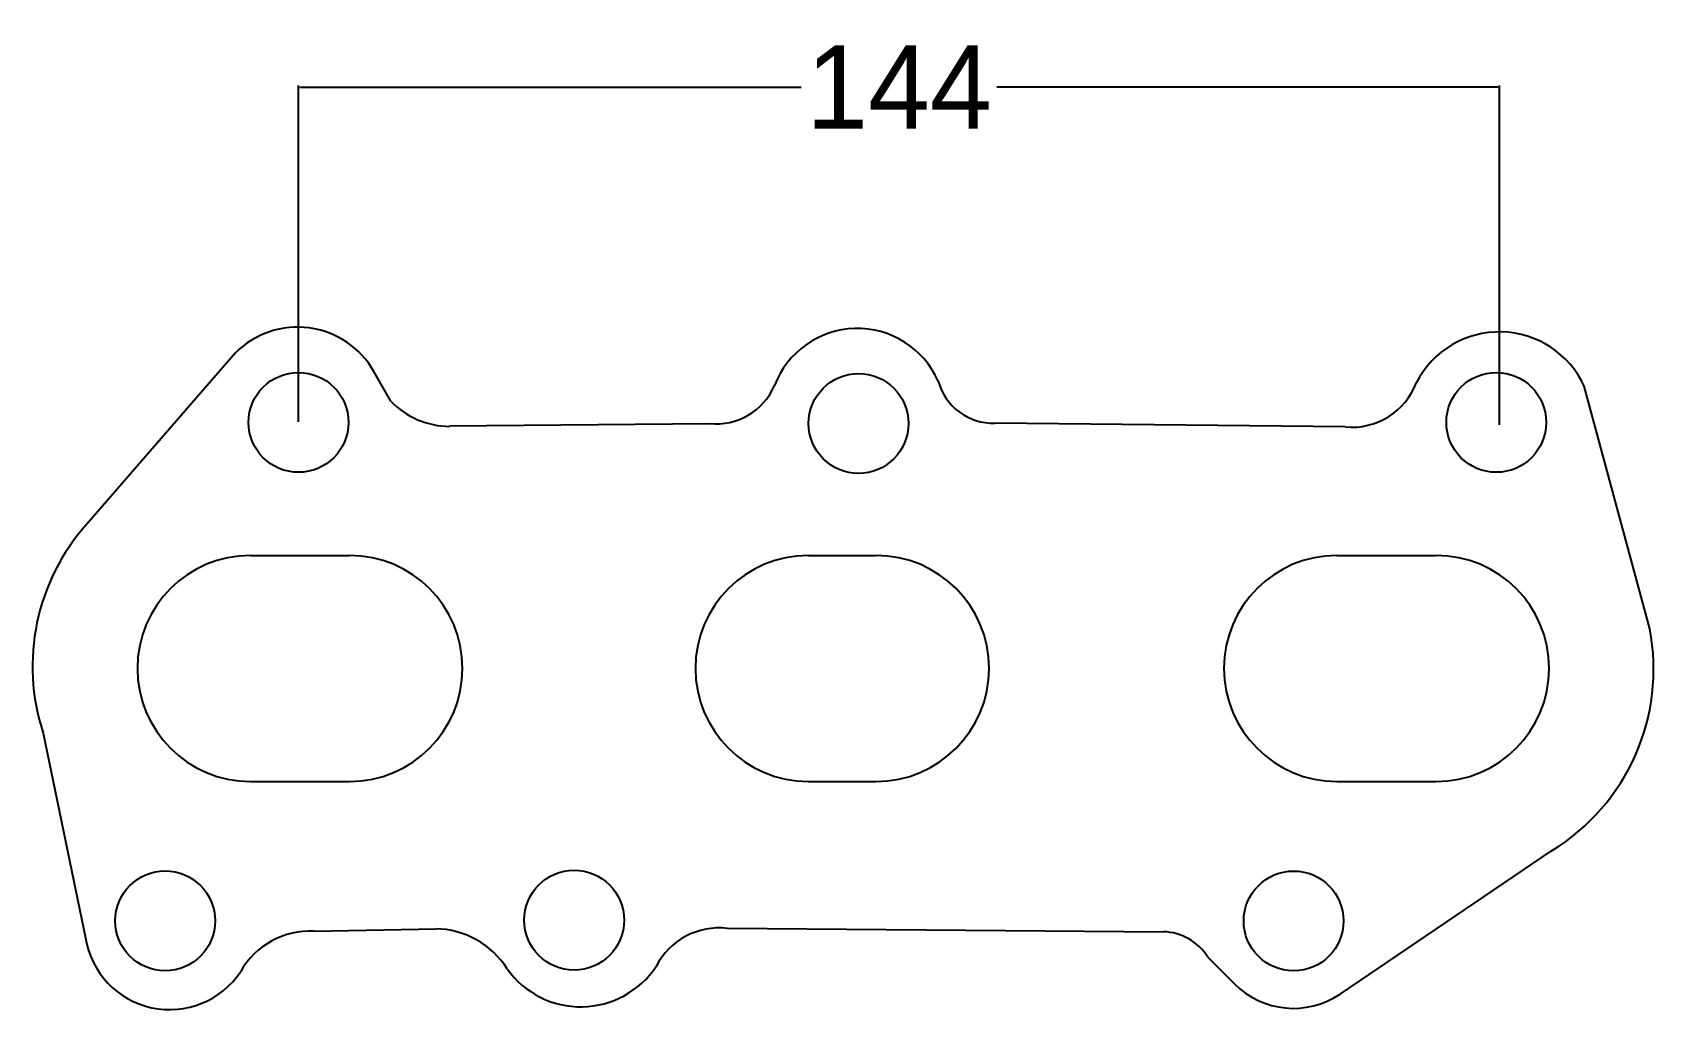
# Model space of a CAD drawing. Extents: x 12 to 207, y -182 to -65.
import ezdxf

# ---------------------------------------------------------------- set-up
doc = ezdxf.new("R2010")
doc.units = 0
doc.header["$MEASUREMENT"] = 0
doc.dimstyles.get("Standard").update_dxf_attribs({"dimtxt": 10, "dimasz": 0.18, "dimexe": 0.18, "dimexo": 0.0625, "dimgap": 0.09, "dimtad": 0, "dimtih": 1, "dimtoh": 1, "dimdec": 0, "dimzin": 0, "dimdsep": 46, "dimtxsty": 'Standard', "dimcen": 0.09, "dimadec": 0, "dimazin": 0, "dimtfac": 1, "dimtdec": 0, "dimtofl": 0, "dimtmove": 0, "dimatfit": 3, "dimfxl": 1, "dimtolj": 1, "dimtzin": 0, "dimarcsym": 0})

# ---------------------------------------------------------------- blocks, each defined once
blk = doc.blocks.new('*D0')
at = {"color": 0, "lineweight": -2}
for p, q in [((44.3, -111.59), (44.3, -71.18)), ((44.48, -71.36), (104.71, -71.36)), ((188.45, -71.36), (128.22, -71.36)), ((188.63, -111.96), (188.63, -71.18))]:
    blk.add_line(p, q, dxfattribs=at)
at = {"color": 0}
for points in [[(44.48, -71.33), (44.48, -71.39), (44.3, -71.36)], [(188.45, -71.33), (188.45, -71.39), (188.63, -71.36)]]:
    blk.add_solid(points, dxfattribs=at)
at = {"layer": 'Defpoints', "color": 0}
for p in [(188.63, -71.36), (44.3, -111.66), (188.63, -112.02)]:
    blk.add_point(p, dxfattribs=at)
at = {"color": 0, "insert": (116.47, -71.36), "char_height": 10, "attachment_point": 5}
blk.add_mtext('\\A1;144', dxfattribs=at)

msp = doc.modelspace()

# ---------------------------------------------------------------- linework, layer by layer
at = {"color": 0}
for p, q in [((36.73, -103.3), (18.86, -123.88)), ((55.39, -109.1), (53.37, -105.55)), ((206.7, -136.49), (198.83, -107.32)), ((93.71, -111.82), (62.46, -112.13)), ((170.1, -112.2), (128, -111.76)), ((38.52, -127.65), (50.44, -127.65)), ((105.58, -127.65), (113.72, -127.65)), ((169.1, -127.65), (181.03, -127.65)), ((13.61, -149.01), (18.7, -173.61)), ((38.52, -154.8), (50.44, -154.8)), ((105.58, -154.8), (113.72, -154.8)), ((169.1, -154.8), (181.03, -154.8)), ((169.48, -180.36), (194.9, -163.15)), ((46.18, -172.8), (60.8, -172.52)), ((95.84, -172.46), (148.28, -172.88)), ((153.57, -175.91), (156.79, -179.14))]:
    msp.add_line(p, q, dxfattribs=at)
for centre in [(44.3, -111.66), (111.61, -111.79), (188.25, -111.66), (28.28, -171.57), (77.43, -171.48), (163.9, -171.58)]:
    msp.add_circle(centre, 6, dxfattribs=at)
for centre, radius, start, end in [((44.18, -110.8), 10.58, 29.7392, 134.8324), ((111.46, -111), 10.63, 23.8758, 159.2832), ((188.63, -112.02), 11.23, 24.7276, 152.592), ((127.8, -104.91), 6.85, 195.1111, 271.6775), ((170.91, -103.97), 8.27, 264.3571, 339.5798), ((62.52, -102.25), 9.89, 223.8858, 269.6492), ((94.44, -104.12), 7.73, 264.5824, 336.2256), ((37.96, -140.98), 25.63, 138.1523, 198.2478), ((38.52, -141.23), 13.58, 90, 270), ((50.44, -141.23), 13.58, 270, 90), ((105.58, -141.23), 13.58, 90, 270), ((113.72, -141.23), 13.58, 270, 90), ((169.1, -141.23), 13.58, 90, 270), ((181.03, -141.23), 13.58, 270, 90), ((181.58, -141.31), 25.58, 301.3787, 10.8712), ((45.73, -182.45), 9.66, 87.3797, 150.1261), ((60.64, -182.87), 10.35, 32.3717, 89.1181), ((94.88, -180.96), 8.55, 83.5625, 152.7417), ((148.07, -179.38), 6.51, 32.2171, 88.174), ((28.82, -171.98), 10.25, 189.1904, 326.4569), ((78.23, -171.01), 10.88, 215.5474, 326.2791), ((163.87, -172.08), 10, 224.9152, 304.0914)]:
    msp.add_arc(centre, radius, start, end, dxfattribs=at)

# ---------------------------------------------------------------- dimensions: what is measured, and where the dimension line sits
dim = msp.add_linear_dim(base=(188.63, -71.36), p1=(44.3, -111.66), p2=(188.63, -112.02), dimstyle='Standard', dxfattribs=at)
dim.commit()
dim.dimension.update_dxf_attribs({"geometry": '*D0', "text_midpoint": (116.47, -71.36)})

doc.saveas('drawing.dxf')
